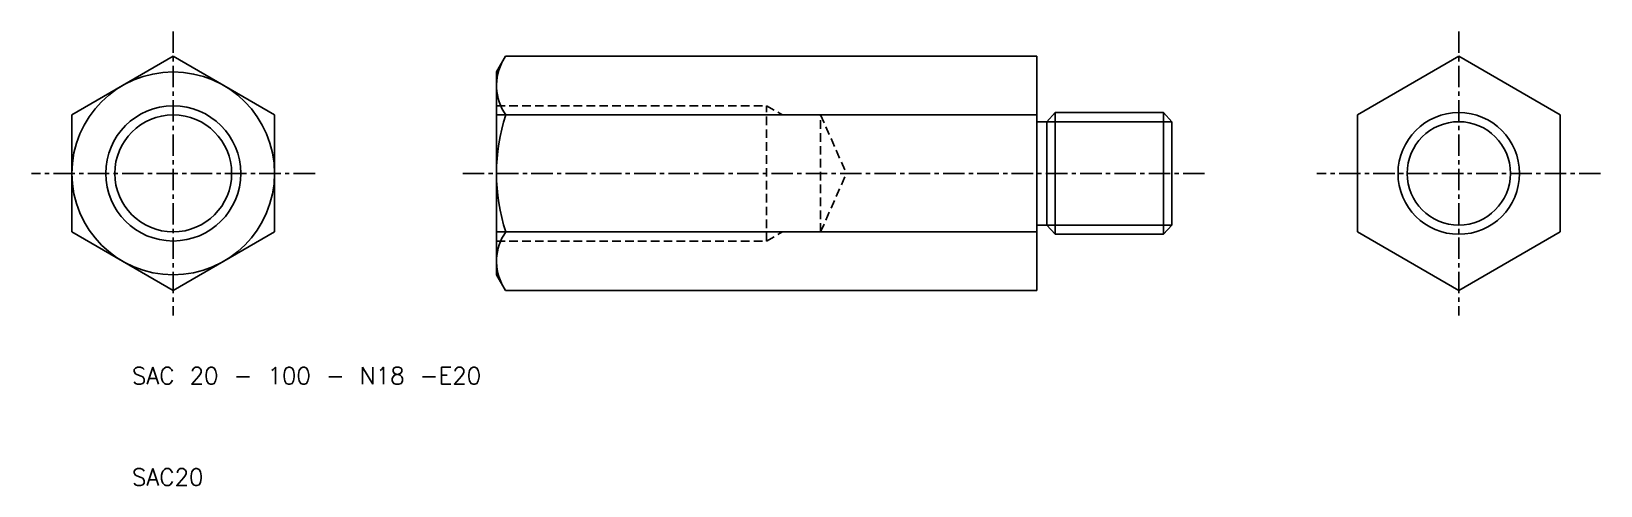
# Model space of a CAD drawing. Extents: x 38 to 270, y 38 to 105.
import ezdxf

# ---------------------------------------------------------------- set-up
doc = ezdxf.new("R2010")
doc.units = 0
doc.header["$LTSCALE"] = 0.1
doc.linetypes.add('CENTER', pattern=[50.8, 31.75, -6.35, 6.35, -6.35])
doc.linetypes.add('DASHED', pattern=[19.05, 12.7, -6.35])
doc.layers.get('0').update_dxf_attribs({"linetype": 'CONTINUOUS'})
doc.layers.add('CENTER', color=1, linetype='CONTINUOUS')
doc.styles.get("Standard").update_dxf_attribs({"font": 'txt.shx', "bigfont": 'bigfont.shx'})

msp = doc.modelspace()

# ---------------------------------------------------------------- linework, layer by layer
for p, q in [((43.91, 92.44), (58.91, 101.1)), ((58.91, 101.1), (73.91, 92.44)), ((108.11, 101.1), (186.77, 101.1)), ((234.26, 92.44), (249.26, 101.1)), ((249.26, 101.1), (264.26, 92.44)), ((43.91, 75.12), (43.91, 92.44)), ((73.91, 92.44), (73.91, 75.12)), ((188.27, 91.43), (186.77, 91.43)), ((189.52, 92.78), (188.27, 91.43)), ((188.27, 91.43), (188.27, 76.13)), ((189.52, 92.78), (189.52, 74.78)), ((205.52, 92.78), (189.52, 92.78)), ((205.52, 92.78), (205.52, 74.78)), ((205.52, 92.78), (206.77, 91.43)), ((206.77, 91.43), (206.77, 76.13)), ((234.26, 75.12), (234.26, 92.44)), ((264.26, 92.44), (264.26, 75.12)), ((58.91, 66.46), (43.91, 75.12)), ((73.91, 75.12), (58.91, 66.46)), ((188.27, 76.13), (186.77, 76.13)), ((188.27, 76.13), (189.52, 74.78)), ((205.52, 74.78), (189.52, 74.78)), ((206.77, 76.13), (205.52, 74.78)), ((249.26, 66.46), (234.26, 75.12)), ((264.26, 75.12), (249.26, 66.46)), ((108.11, 66.46), (186.77, 66.46))]:
    msp.add_line(p, q)
at = {"linetype": 'CONTINUOUS'}
for p, q in [((108.11, 101.1), (106.77, 98.78)), ((186.77, 66.46), (186.77, 101.1)), ((106.77, 68.78), (106.77, 98.78)), ((108.14, 92.44), (186.77, 92.44)), ((108.14, 75.12), (186.77, 75.12)), ((108.11, 66.46), (106.77, 68.78))]:
    msp.add_line(p, q, dxfattribs=at)
at = {"color": 3, "linetype": 'DASHED'}
for p, q in [((106.77, 93.78), (146.77, 93.78)), ((146.77, 73.78), (146.77, 93.78)), ((146.77, 93.78), (149.11, 92.43)), ((106.77, 92.43), (154.77, 92.43)), ((154.77, 75.13), (154.77, 92.43)), ((154.77, 92.43), (158.58, 83.78)), ((154.77, 75.13), (158.58, 83.78)), ((106.77, 75.13), (154.77, 75.13)), ((146.77, 73.78), (149.11, 75.13)), ((106.77, 73.78), (146.77, 73.78))]:
    msp.add_line(p, q, dxfattribs=at)
at = {"color": 3}
for p, q in [((206.77, 91.43), (188.27, 91.43)), ((206.77, 76.13), (188.27, 76.13))]:
    msp.add_line(p, q, dxfattribs=at)
for centre, radius in [((58.91, 83.78), 15), ((58.91, 83.78), 8.65), ((249.26, 83.78), 9)]:
    msp.add_circle(centre, radius)
at = {"color": 3, "linetype": 'CONTINUOUS'}
msp.add_circle((58.91, 83.78), 10, dxfattribs=at)
at = {"color": 3}
msp.add_circle((249.26, 83.78), 7.65, dxfattribs=at)
at = {"linetype": 'CONTINUOUS'}
for centre, radius, start, end in [((114.27, 96.77), 7.5, 150, 215.2644), ((134.71, 83.78), 27.94, 161.9403, 198.0597), ((114.27, 70.79), 7.5, 144.7356, 210)]:
    msp.add_arc(centre, radius, start, end, dxfattribs=at)
at = {"layer": 'CENTER', "color": 1, "linetype": 'CENTER'}
for p, q in [((58.91, 104.78), (58.91, 62.78)), ((249.26, 104.78), (249.26, 62.78)), ((79.91, 83.78), (37.91, 83.78)), ((270.26, 83.78), (228.26, 83.78))]:
    msp.add_line(p, q, dxfattribs=at)
at = {"layer": 'CENTER', "linetype": 'CENTER'}
msp.add_line((101.77, 83.78), (211.77, 83.78), dxfattribs=at)

# ---------------------------------------------------------------- texts
for s, p in [('SAC 20 - 100 - N18 -E20', (52.78, 52.61)), ('SAC20', (52.78, 37.61))]:
    msp.add_text(s, height=2.5).set_placement(p)

doc.saveas('drawing.dxf')
